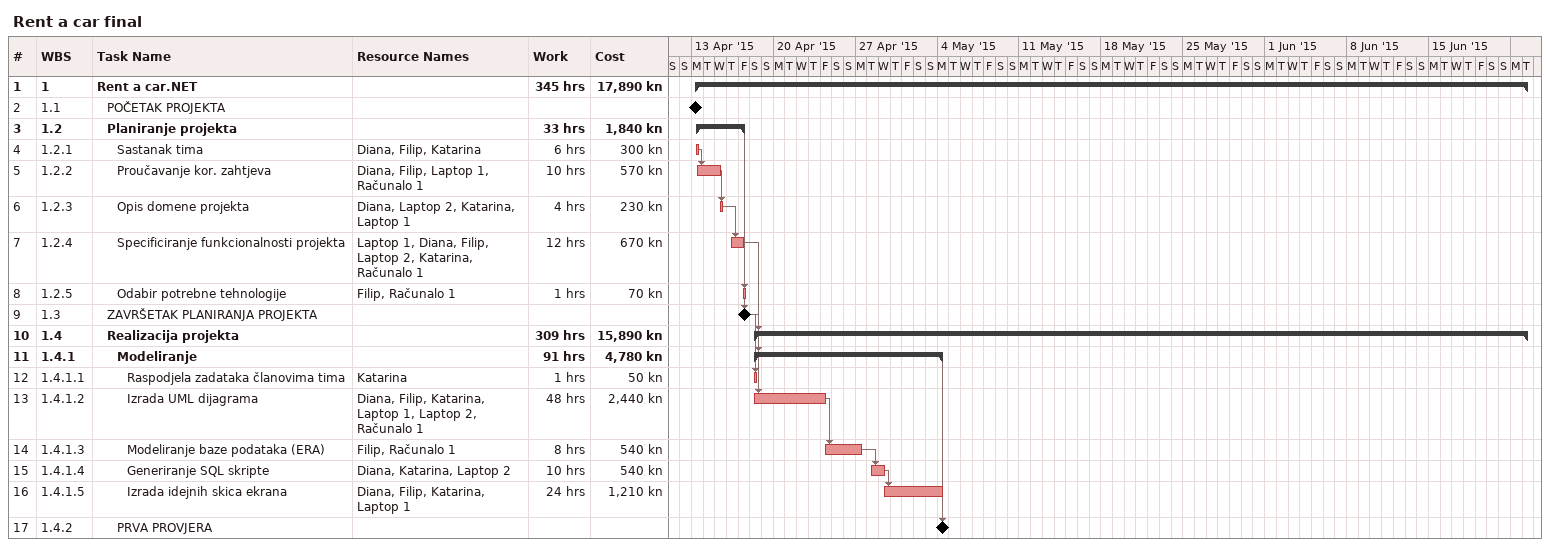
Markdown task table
Rent a car final

| ID | WBS | Task | Start | Finish | Predecessors | Resources | Work (h) | Cost (kn) |
|---|---|---|---|---|---|---|---|---|
| 1 | 1 | **Rent a car.NET** | 2015-04-13 | 2015-06-23 |  |  | 345 | 17890 |
| 2 | 1.1 | POČETAK PROJEKTA (milestone) | 2015-04-13 | 2015-04-13 |  |  |  |  |
| 3 | 1.2 | **Planiranje projekta** | 2015-04-13 | 2015-04-17 |  |  | 33 | 1840 |
| 4 | 1.2.1 | Sastanak tima | 2015-04-13 | 2015-04-13 |  | Diana, Filip, Katarina | 6 | 300 |
| 5 | 1.2.2 | Proučavanje kor. zahtjeva | 2015-04-13 | 2015-04-15 | 4 | Diana, Filip, Laptop 1, Računalo 1 | 10 | 570 |
| 6 | 1.2.3 | Opis domene projekta | 2015-04-15 | 2015-04-15 | 5 | Diana, Laptop 2, Katarina, Laptop 1 | 4 | 230 |
| 7 | 1.2.4 | Specificiranje funkcionalnosti projekta | 2015-04-16 | 2015-04-17 | 6 | Laptop 1, Diana, Filip, Laptop 2, Katarina, Računalo 1 | 12 | 670 |
| 8 | 1.2.5 | Odabir potrebne tehnologije | 2015-04-17 | 2015-04-17 | 7 | Filip, Računalo 1 | 1 | 70 |
| 9 | 1.3 | ZAVRŠETAK PLANIRANJA PROJEKTA (milestone) | 2015-04-17 | 2015-04-17 | 3 |  |  |  |
| 10 | 1.4 | **Realizacija projekta** | 2015-04-18 | 2015-06-23 | 9 |  | 309 | 15890 |
| 11 | 1.4.1 | **Modeliranje** | 2015-04-18 | 2015-05-04 | 9 |  | 91 | 4780 |
| 12 | 1.4.1.1 | Raspodjela zadataka članovima tima | 2015-04-18 | 2015-04-18 | 9 | Katarina | 1 | 50 |
| 13 | 1.4.1.2 | Izrada UML dijagrama | 2015-04-18 | 2015-04-24 | 7 | Diana, Filip, Katarina, Laptop 1, Laptop 2, Računalo 1 | 48 | 2440 |
| 14 | 1.4.1.3 | Modeliranje baze podataka (ERA) | 2015-04-24 | 2015-04-27 | 13 | Filip, Računalo 1 | 8 | 540 |
| 15 | 1.4.1.4 | Generiranje SQL skripte | 2015-04-28 | 2015-04-29 | 14 | Diana, Katarina, Laptop 2 | 10 | 540 |
| 16 | 1.4.1.5 | Izrada idejnih skica ekrana | 2015-04-29 | 2015-05-04 | 15 | Diana, Filip, Katarina, Laptop 1 | 24 | 1210 |
| 17 | 1.4.2 | PRVA PROVJERA (milestone) | 2015-05-04 | 2015-05-04 | 11 |  |  |  |
